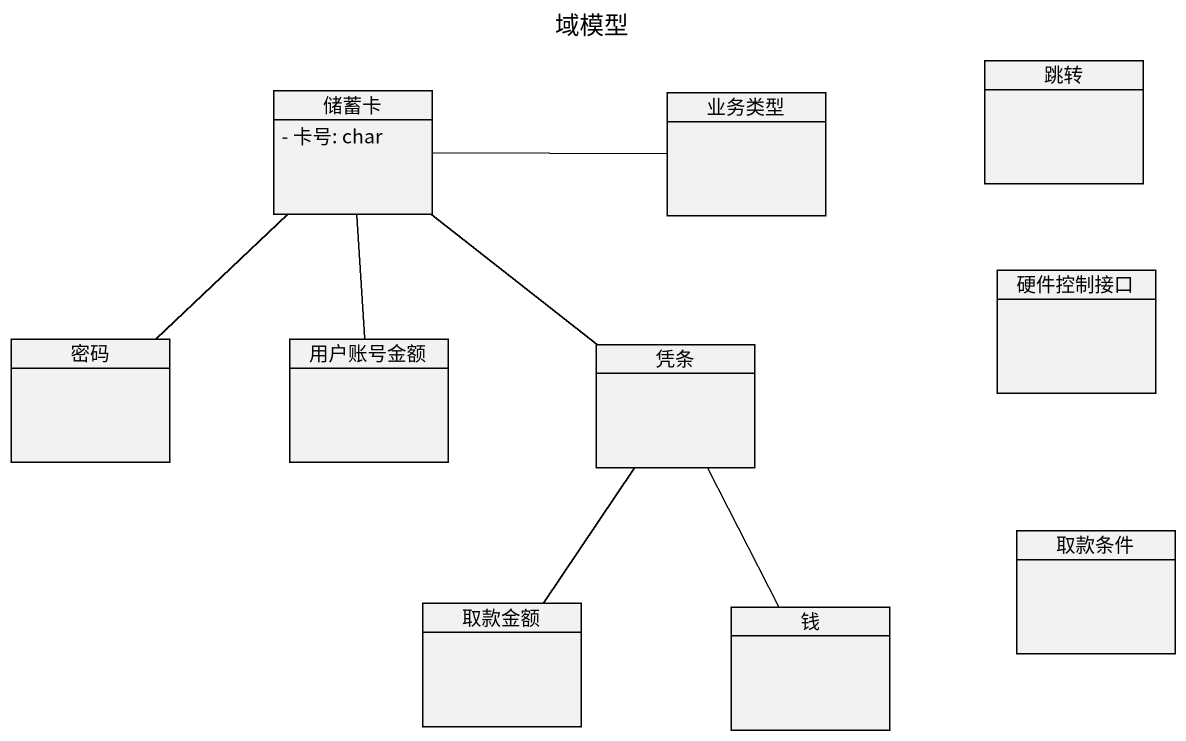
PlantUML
@startuml
title 域模型
hide circle
hide empty members
skinparam classAttributeIconSize 0
class 储蓄卡 {
  - 卡号: char
}
class 业务类型
class 跳转
class 硬件控制接口
class 密码
class 用户账号金额
class 凭条
class 取款条件
class 取款金额
class 钱
储蓄卡 -right- 业务类型
储蓄卡 -- 密码
储蓄卡 -- 用户账号金额
储蓄卡 -- 凭条
凭条 -- 取款金额
凭条 -- 钱
@enduml
